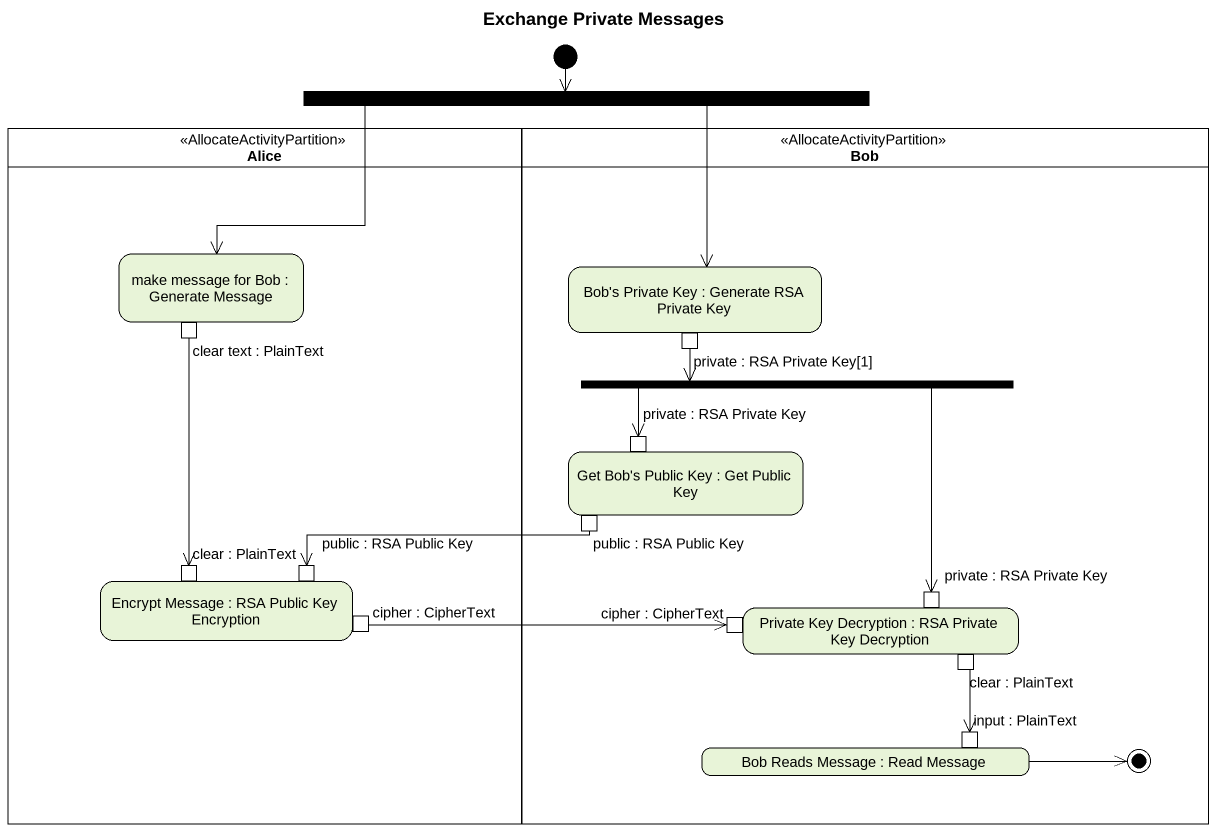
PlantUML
@startuml
title Exchange Private Messages
hide empty description
state fork1 <<fork>>
state Alice <<AllocateActivityPartition>> {
  state "make message for Bob : Generate Message" as make_message_for_Bob {
    state "clear text : PlainText" as clear_text_PlainText <<outputPin>>
  }
  state "Encrypt Message : RSA Public Key Encryption" as Encrypt_Message {
    state "clear : PlainText" as clear_PlainText <<inputPin>>
    state "public : RSA Public Key" as public_RSA_Public_Key <<inputPin>>
    state "cipher : CipherText" as cipher_CipherText <<outputPin>>
  }
}
state Bob <<AllocateActivityPartition>> {
  state "Bob's Private Key : Generate RSA Private Key" as Bob_s_Private_Key {
    state "private : RSA Private Key[1]" as private_RSA_Private_Key_1 <<outputPin>>
  }
  state fork2 <<fork>>
  state "Get Bob's Public Key : Get Public Key" as Get_Bob_s_Public_Key {
    state "private : RSA Private Key" as private_RSA_Private_Key <<inputPin>>
    state "public : RSA Public Key" as public_RSA_Public_Key_2 <<outputPin>>
  }
  state "Private Key Decryption : RSA Private Key Decryption" as Private_Key_Decryption {
    state "cipher : CipherText" as cipher_CipherText_2 <<inputPin>>
    state "private : RSA Private Key" as private_RSA_Private_Key_2 <<inputPin>>
    state "clear : PlainText" as clear_PlainText_2 <<outputPin>>
  }
  state "Bob Reads Message : Read Message" as Bob_Reads_Message {
    state "input : PlainText" as input_PlainText <<inputPin>>
  }
  Bob_Reads_Message -right-> [*]
}
[*] --> fork1
fork1 -left-> make_message_for_Bob
fork1 --> Bob_s_Private_Key
clear_text_PlainText --> clear_PlainText
private_RSA_Private_Key_1 -right-> fork2
fork2 -left-> private_RSA_Private_Key
fork2 --> private_RSA_Private_Key_2
public_RSA_Public_Key_2 -left-> public_RSA_Public_Key
cipher_CipherText -right-> cipher_CipherText_2
clear_PlainText_2 --> input_PlainText
@enduml
